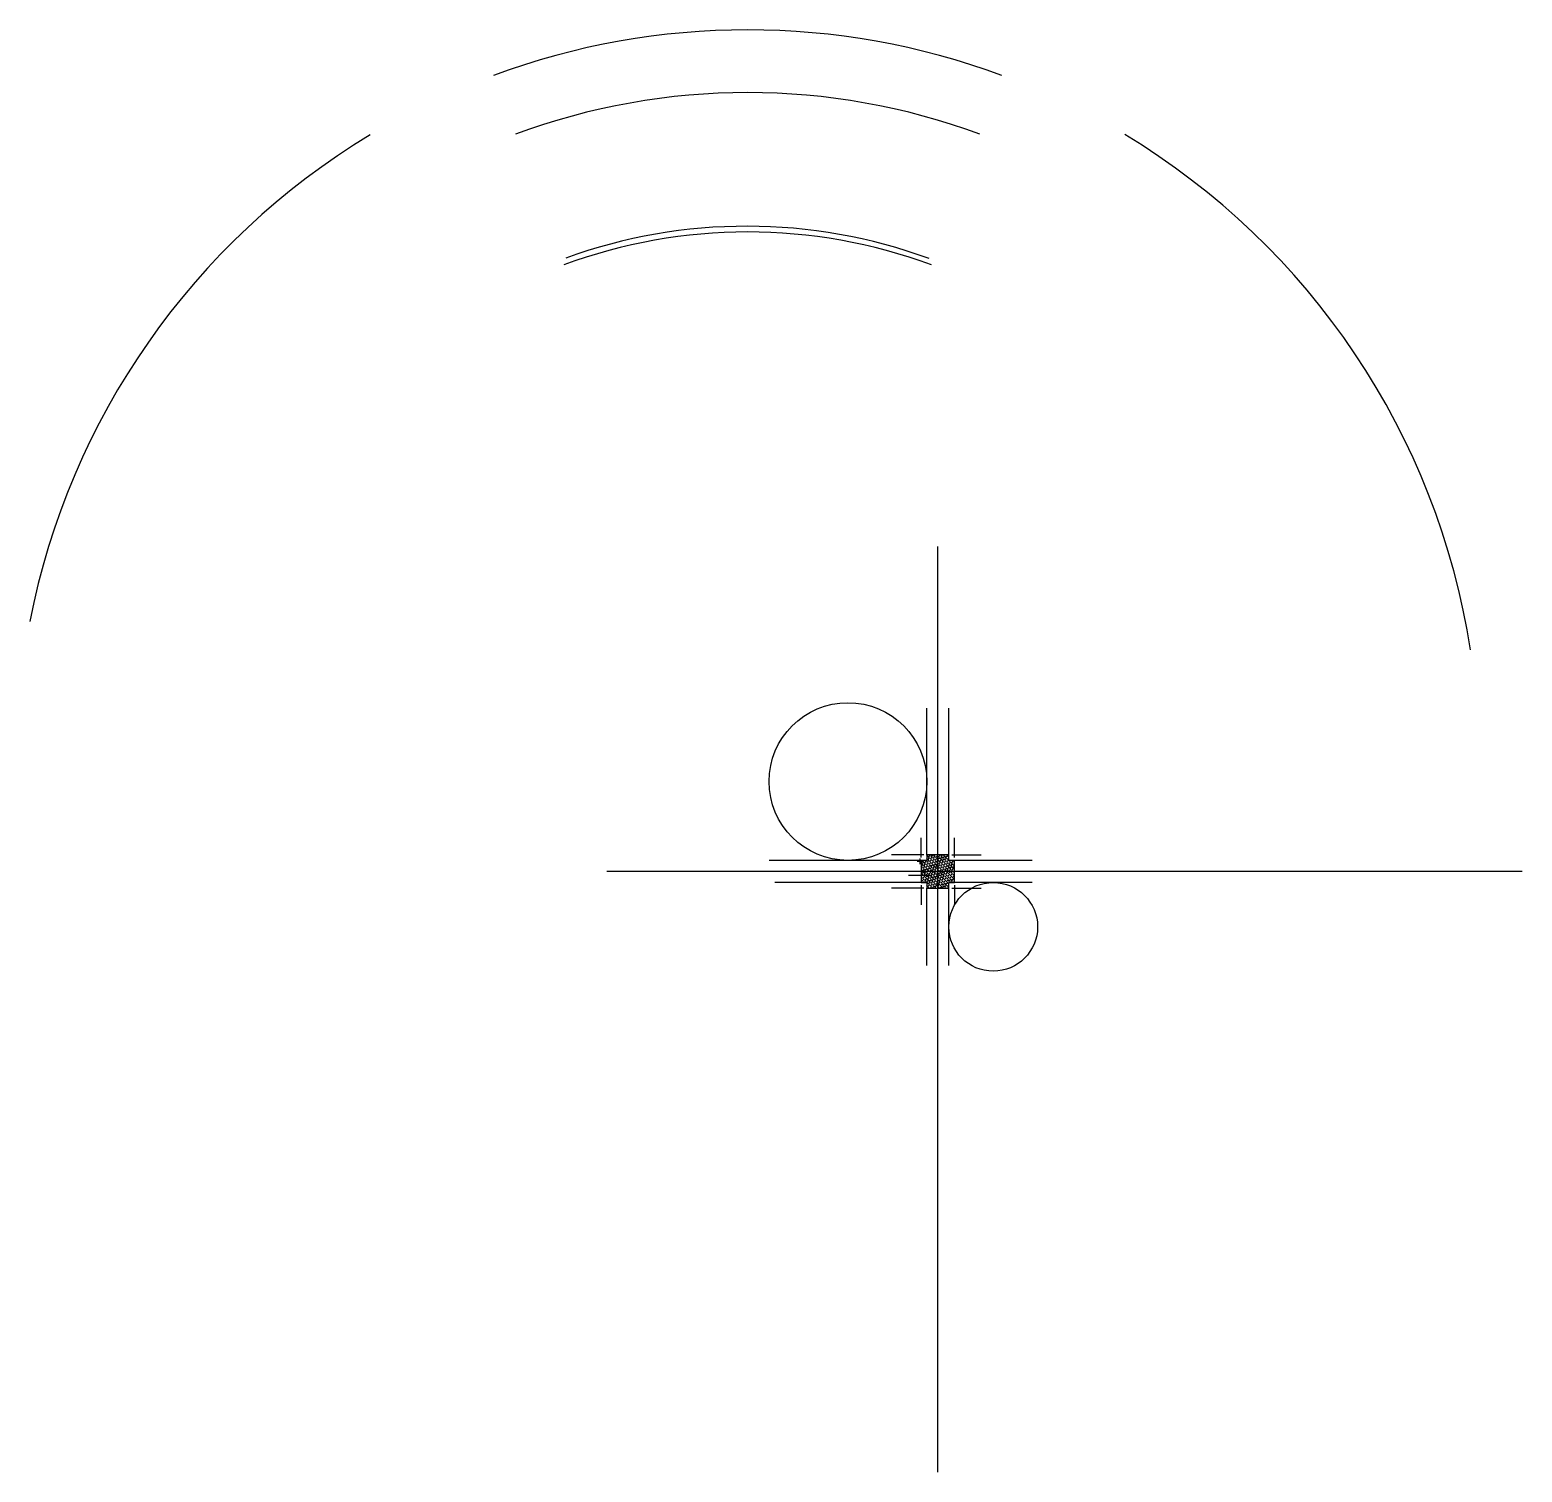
# Model space of a CAD drawing. Extents: x -239 to 380, y 1 to 599.
import ezdxf

# ---------------------------------------------------------------- set-up
doc = ezdxf.new("R2010")
doc.units = 0
doc.layers.get('0').update_dxf_attribs({"linetype": 'CONTINUOUS'})

msp = doc.modelspace()

# ---------------------------------------------------------------- linework, layer by layer
for p, q in [((137.3089, 0.9356), (137.3089, 384.82)), ((132.7236, 257.0111), (132.7236, 317.773)), ((141.8941, 257.0111), (141.8941, 317.773)), ((130.4162, 255.887), (130.4162, 263.9801)), ((144.2015, 255.887), (144.2015, 263.9801)), ((130.4162, 254.7037), (67.3469, 254.7037)), ((131.5403, 257.0111), (118.0443, 257.0111)), ((131.5403, 257.0111), (124.9985, 257.0111)), ((131.1226, 254.2494), (128.756, 254.2494)), ((129.9393, 253.0661), (129.9393, 255.4327)), ((130.4162, 254.602), (130.5185, 254.7037)), ((132.7236, 254.7037), (130.4162, 254.7037)), ((130.4162, 254.7037), (130.4162, 245.5332)), ((130.4162, 253.805), (130.4582, 253.8471)), ((130.5576, 253.1495), (131.5539, 254.1459)), ((130.857, 254.2452), (131.3155, 254.7037)), ((131.6539, 253.4483), (132.6497, 254.4447)), ((131.9526, 254.5445), (132.1124, 254.7037)), ((132.7236, 256.9094), (132.826, 257.0111)), ((141.8941, 257.0111), (132.7236, 257.0111)), ((132.7236, 257.0111), (132.7236, 254.7037)), ((132.7236, 256.1124), (133.2478, 256.6367)), ((132.7236, 255.3155), (132.949, 255.5403)), ((132.7496, 253.7476), (133.746, 254.7435)), ((133.0484, 254.8433), (134.0447, 255.8391)), ((133.3472, 255.9391), (134.3435, 256.9355)), ((133.5466, 252.95), (134.5429, 253.9464)), ((133.8453, 254.0464), (134.8417, 255.0422)), ((134.1441, 255.1421), (135.1405, 256.1384)), ((134.4429, 256.2379), (135.2168, 257.0111)), ((134.6423, 253.2496), (135.6386, 254.2452)), ((134.9411, 254.3452), (135.9374, 255.3416)), ((135.2399, 255.4409), (136.2361, 256.4372)), ((135.5387, 256.5367), (136.0137, 257.0111)), ((135.7381, 253.5483), (136.7343, 254.5445)), ((136.0368, 254.644), (137.0331, 255.6404)), ((136.3356, 255.7396), (137.3089, 256.7129)), ((136.635, 256.8355), (136.8107, 257.0111)), ((136.8337, 253.8471), (137.3089, 254.3221)), ((137.1325, 254.9428), (137.3089, 255.1192)), ((137.3089, 256.7129), (137.3319, 256.736)), ((137.3089, 255.1192), (138.1289, 255.9391)), ((137.3089, 254.3221), (137.8301, 254.8433)), ((137.4319, 256.0384), (138.4045, 257.0111)), ((137.6307, 253.0501), (138.627, 254.0464)), ((137.9294, 254.1459), (138.9258, 255.1421)), ((138.2289, 255.2416), (139.2246, 256.2379)), ((138.5277, 256.3372), (139.2015, 257.0111)), ((138.727, 253.3488), (139.7228, 254.3452)), ((139.0257, 254.4447), (140.0216, 255.4409)), ((139.3245, 255.5403), (140.3209, 256.5367)), ((139.6233, 256.6367), (139.9984, 257.0111)), ((139.8227, 253.6476), (140.8191, 254.644)), ((140.1215, 254.7435), (141.1179, 255.7396)), ((140.4203, 255.8391), (141.4166, 256.8355)), ((140.6197, 252.8508), (141.616, 253.8471)), ((140.7191, 256.9355), (140.7954, 257.0111)), ((140.9185, 253.9464), (141.8941, 254.9226)), ((141.2172, 255.0422), (141.8941, 255.7197)), ((141.516, 256.1384), (141.8941, 256.5165)), ((141.7154, 253.1495), (142.7117, 254.1459)), ((141.8941, 254.7037), (141.8941, 257.0111)), ((144.2015, 254.7037), (141.8941, 254.7037)), ((142.0142, 254.2452), (142.4727, 254.7037)), ((142.8112, 253.4483), (143.8074, 254.4447)), ((143.0774, 257.0111), (155.2345, 257.0111)), ((143.1099, 254.5445), (143.2697, 254.7037)), ((143.9068, 253.7476), (144.2015, 254.0416)), ((144.2015, 245.5332), (144.2015, 254.7037)), ((176.387, 254.7037), (144.2015, 254.7037)), ((379.6937, 250.1096), (0.0296, 250.1096)), ((125.1861, 248.5584), (134.692, 248.5963)), ((130.4162, 252.2112), (131.2551, 253.0501)), ((130.4162, 251.4142), (130.9564, 251.9544)), ((130.4162, 250.6173), (130.6576, 250.858)), ((130.4162, 248.2265), (131.1558, 248.9653)), ((130.4162, 247.4294), (130.857, 247.8697)), ((130.4582, 249.0653), (131.4545, 250.0612)), ((130.757, 250.1612), (131.7533, 251.1574)), ((130.9564, 247.1721), (131.9526, 248.1684)), ((131.0557, 251.2568), (132.0521, 252.2532)), ((131.2551, 248.2685), (132.2514, 249.2641)), ((131.3545, 252.3525), (132.3509, 253.3488)), ((131.5539, 249.3641), (132.3088, 250.1185)), ((131.8527, 250.46), (132.849, 251.4561)), ((132.0521, 247.4714), (133.0484, 248.4672)), ((132.1515, 251.5556), (133.1478, 252.552)), ((132.3088, 250.1185), (132.5502, 250.3605)), ((132.3509, 248.5672), (133.3472, 249.5636)), ((132.4508, 252.6513), (133.4465, 253.6476)), ((132.6497, 249.6629), (133.1058, 250.1185)), ((132.849, 246.6745), (133.8453, 247.6704)), ((132.949, 250.7587), (133.9447, 251.7549)), ((133.1058, 250.1185), (133.6459, 250.6593)), ((133.1478, 247.7702), (134.1441, 248.7666)), ((133.2478, 251.8544), (134.2435, 252.8508)), ((133.4465, 248.866), (134.4429, 249.8624)), ((133.746, 249.9617), (133.9028, 250.1185)), ((133.9028, 250.1185), (134.7417, 250.958)), ((133.9447, 246.9733), (134.9411, 247.9691)), ((134.0447, 251.0575), (135.0405, 252.0537)), ((134.2435, 248.069), (135.2399, 249.0653)), ((134.3435, 252.1532), (135.3398, 253.1495)), ((134.5429, 249.1648), (135.4966, 250.1185)), ((134.8417, 250.2605), (135.838, 251.2568)), ((135.0405, 247.2721), (136.0368, 248.2685)), ((135.1405, 251.3563), (136.1368, 252.3525)), ((135.3398, 248.3678), (136.3356, 249.3641)), ((135.4393, 252.4525), (136.4355, 253.4483)), ((135.4966, 250.1185), (135.5387, 250.1612)), ((135.6386, 249.4636), (136.2936, 250.1185)), ((135.9374, 250.5592), (136.9337, 251.5556)), ((136.1368, 247.5709), (137.1325, 248.5672)), ((136.2361, 251.6556), (137.2325, 252.6513)), ((136.2936, 250.1185), (136.635, 250.46)), ((136.4355, 248.6665), (137.3089, 249.5405)), ((136.5349, 252.7513), (137.3089, 253.5252)), ((136.7343, 249.7624), (137.0905, 250.1185)), ((137.0331, 250.858), (137.3089, 251.1344)), ((137.0905, 250.1185), (137.3089, 250.3374)), ((137.2325, 247.8697), (137.3089, 247.9466)), ((137.3089, 253.5252), (137.5313, 253.7476)), ((137.3089, 251.1344), (138.0295, 251.8544)), ((137.3089, 250.3374), (137.7307, 250.7587)), ((137.3089, 249.5405), (137.4319, 249.6629)), ((137.3089, 247.9466), (138.2289, 248.866)), ((137.3089, 247.149), (137.9294, 247.7702)), ((137.3319, 251.9544), (138.3283, 252.95)), ((137.5313, 248.9653), (138.5277, 249.9617)), ((137.8301, 250.0612), (137.8875, 250.1185)), ((137.8875, 250.1185), (138.8264, 251.0575)), ((138.0295, 247.0728), (139.0257, 248.069)), ((138.1289, 251.1574), (139.1252, 252.1532)), ((138.3283, 248.1684), (139.3245, 249.1648)), ((138.4276, 252.2532), (139.424, 253.2496)), ((138.627, 249.2641), (139.4813, 250.1185)), ((138.9258, 250.3605), (139.9221, 251.3563)), ((139.1252, 247.3716), (140.1215, 248.3678)), ((139.2246, 251.4561), (140.2209, 252.4525)), ((139.424, 248.4672), (140.4203, 249.4636)), ((139.4813, 250.1185), (139.6233, 250.2605)), ((139.5239, 252.552), (140.5196, 253.5483)), ((139.7228, 249.5636), (140.2783, 250.1185)), ((140.0216, 250.6593), (141.0178, 251.6556)), ((140.2209, 247.6704), (141.2172, 248.6665)), ((140.2783, 250.1185), (140.7191, 250.5592)), ((140.3209, 251.7549), (141.3166, 252.7513)), ((140.5196, 248.7666), (141.516, 249.7624)), ((140.8191, 249.8624), (141.0752, 250.1185)), ((141.0178, 246.8733), (142.0142, 247.8697)), ((141.0752, 250.1185), (141.8148, 250.858)), ((141.1179, 250.958), (142.1136, 251.9544)), ((141.3166, 247.9691), (142.313, 248.9653)), ((141.4166, 252.0537), (142.4129, 253.0501)), ((141.616, 249.0653), (142.6118, 250.0612)), ((141.9148, 250.1612), (142.9105, 251.1574)), ((142.1136, 247.1721), (143.1099, 248.1684)), ((142.2136, 251.2568), (143.2099, 252.2532)), ((142.4129, 248.2685), (143.4087, 249.2641)), ((142.5124, 252.3525), (143.5087, 253.3488)), ((142.7117, 249.3641), (143.466, 250.1185)), ((143.0105, 250.46), (144.0068, 251.4561)), ((143.2099, 247.4714), (144.2015, 248.4632)), ((143.3093, 251.5556), (144.2015, 252.4479)), ((143.466, 250.1185), (143.7081, 250.3605)), ((143.5087, 248.5672), (144.2015, 249.26)), ((143.608, 252.6513), (144.2015, 253.2448)), ((143.8074, 249.6629), (144.2015, 250.0569)), ((144.1062, 250.7587), (144.2015, 250.854)), ((130.4162, 245.5332), (69.6543, 245.5332)), ((131.5403, 243.2258), (118.0443, 243.2258)), ((131.5403, 243.2258), (124.9985, 243.2258)), ((130.4162, 246.6326), (130.5576, 246.774)), ((130.4162, 245.5332), (132.7236, 245.5332)), ((130.4162, 244.3499), (130.4162, 236.1906)), ((130.6576, 246.0764), (131.6539, 247.0728)), ((130.9113, 245.5332), (131.3545, 245.977)), ((131.7083, 245.5332), (132.4508, 246.2757)), ((131.7533, 246.3752), (132.7496, 247.3716)), ((132.5502, 245.5782), (133.5466, 246.5745)), ((132.7236, 245.5332), (132.7236, 243.2258)), ((132.7236, 244.9553), (133.2478, 245.4789)), ((132.7236, 244.1582), (132.949, 244.383)), ((132.7236, 243.2258), (141.8941, 243.2258)), ((132.7236, 211.0404), (132.7236, 243.2258)), ((133.0484, 243.6856), (134.0447, 244.6818)), ((133.3472, 244.7813), (134.3435, 245.7776)), ((133.3856, 243.2258), (133.746, 243.5862)), ((133.6459, 245.8769), (134.6423, 246.8733)), ((134.1441, 243.9844), (135.1405, 244.9806)), ((134.1826, 243.2258), (134.8417, 243.8849)), ((134.4429, 245.0801), (135.4393, 246.0764)), ((134.7417, 246.1765), (135.7381, 247.1721)), ((134.9795, 243.2258), (135.9374, 244.1837)), ((135.2399, 244.2832), (136.2361, 245.2794)), ((135.5387, 245.3794), (136.5349, 246.3752)), ((135.838, 246.4752), (136.8337, 247.4714)), ((136.0368, 243.4861), (137.0331, 244.4825)), ((136.3356, 244.5825), (137.3089, 245.5552)), ((136.5734, 243.2258), (136.7343, 243.3868)), ((136.635, 245.6782), (137.3089, 246.3521)), ((136.9337, 246.774), (137.3089, 247.149)), ((137.1325, 243.7855), (137.3089, 243.9613)), ((137.3089, 246.3521), (137.6307, 246.6745)), ((137.3089, 245.5552), (137.3319, 245.5782)), ((137.3089, 243.9613), (138.1289, 244.7813)), ((137.3703, 243.2258), (137.8301, 243.6856)), ((137.4319, 244.8813), (138.4276, 245.8769)), ((137.7307, 245.977), (138.727, 246.9733)), ((138.1673, 243.2258), (138.9258, 243.9844)), ((138.2289, 244.0842), (139.2246, 245.0801)), ((138.5277, 245.1801), (139.5239, 246.1765)), ((138.8264, 246.2757), (139.8227, 247.2721)), ((139.0257, 243.2874), (140.0216, 244.2832)), ((139.3245, 244.383), (140.3209, 245.3794)), ((139.6233, 245.4789), (140.6197, 246.4752)), ((139.9221, 246.5745), (140.9185, 247.5709)), ((140.1215, 243.5862), (141.1179, 244.5825)), ((140.4203, 244.6818), (141.4166, 245.6782)), ((140.5588, 243.2258), (140.8191, 243.4861)), ((140.7191, 245.7776), (141.7154, 246.774)), ((141.2172, 243.8849), (141.8941, 244.5618)), ((141.3557, 243.2258), (141.8941, 243.7648)), ((141.516, 244.9806), (141.8941, 245.3587)), ((141.8148, 246.0764), (142.8112, 247.0728)), ((141.8941, 245.5332), (144.2015, 245.5332)), ((141.8941, 243.2258), (141.8941, 245.5332)), ((141.8941, 211.0404), (141.8941, 243.2258)), ((142.0692, 245.5332), (142.5124, 245.977)), ((142.8662, 245.5332), (143.608, 246.2757)), ((142.9105, 246.3752), (143.9068, 247.3716)), ((143.0774, 243.2258), (155.2345, 243.2258)), ((143.7081, 245.5782), (144.2015, 246.0722)), ((144.0068, 246.6745), (144.2015, 246.8692)), ((176.387, 245.5332), (144.2015, 245.5332)), ((144.2015, 244.3499), (144.2015, 236.1906))]:
    msp.add_line(p, q)
for centre, radius in [((100.0354, 287.3923), 32.6942), ((160.2943, 227.1334), 18.4002)]:
    msp.add_circle(centre, radius)
for centre, radius, start, end in [((58.4407, 295.8537), 303.3213, 69.6717, 110.3288), ((58.4408, 295.8474), 277.2996, 69.6717, 110.3288), ((58.4415, 295.847), 303.3283, 121.0889, 168.9824), ((58.4397, 295.8471), 303.3283, 8.7433, 58.9574), ((58.4407, 295.8531), 219.4946, 69.6717, 110.3288), ((58.0684, 297.7064), 220.0123, 69.8779, 109.9449)]:
    msp.add_arc(centre, radius, start, end)

doc.saveas('drawing.dxf')
